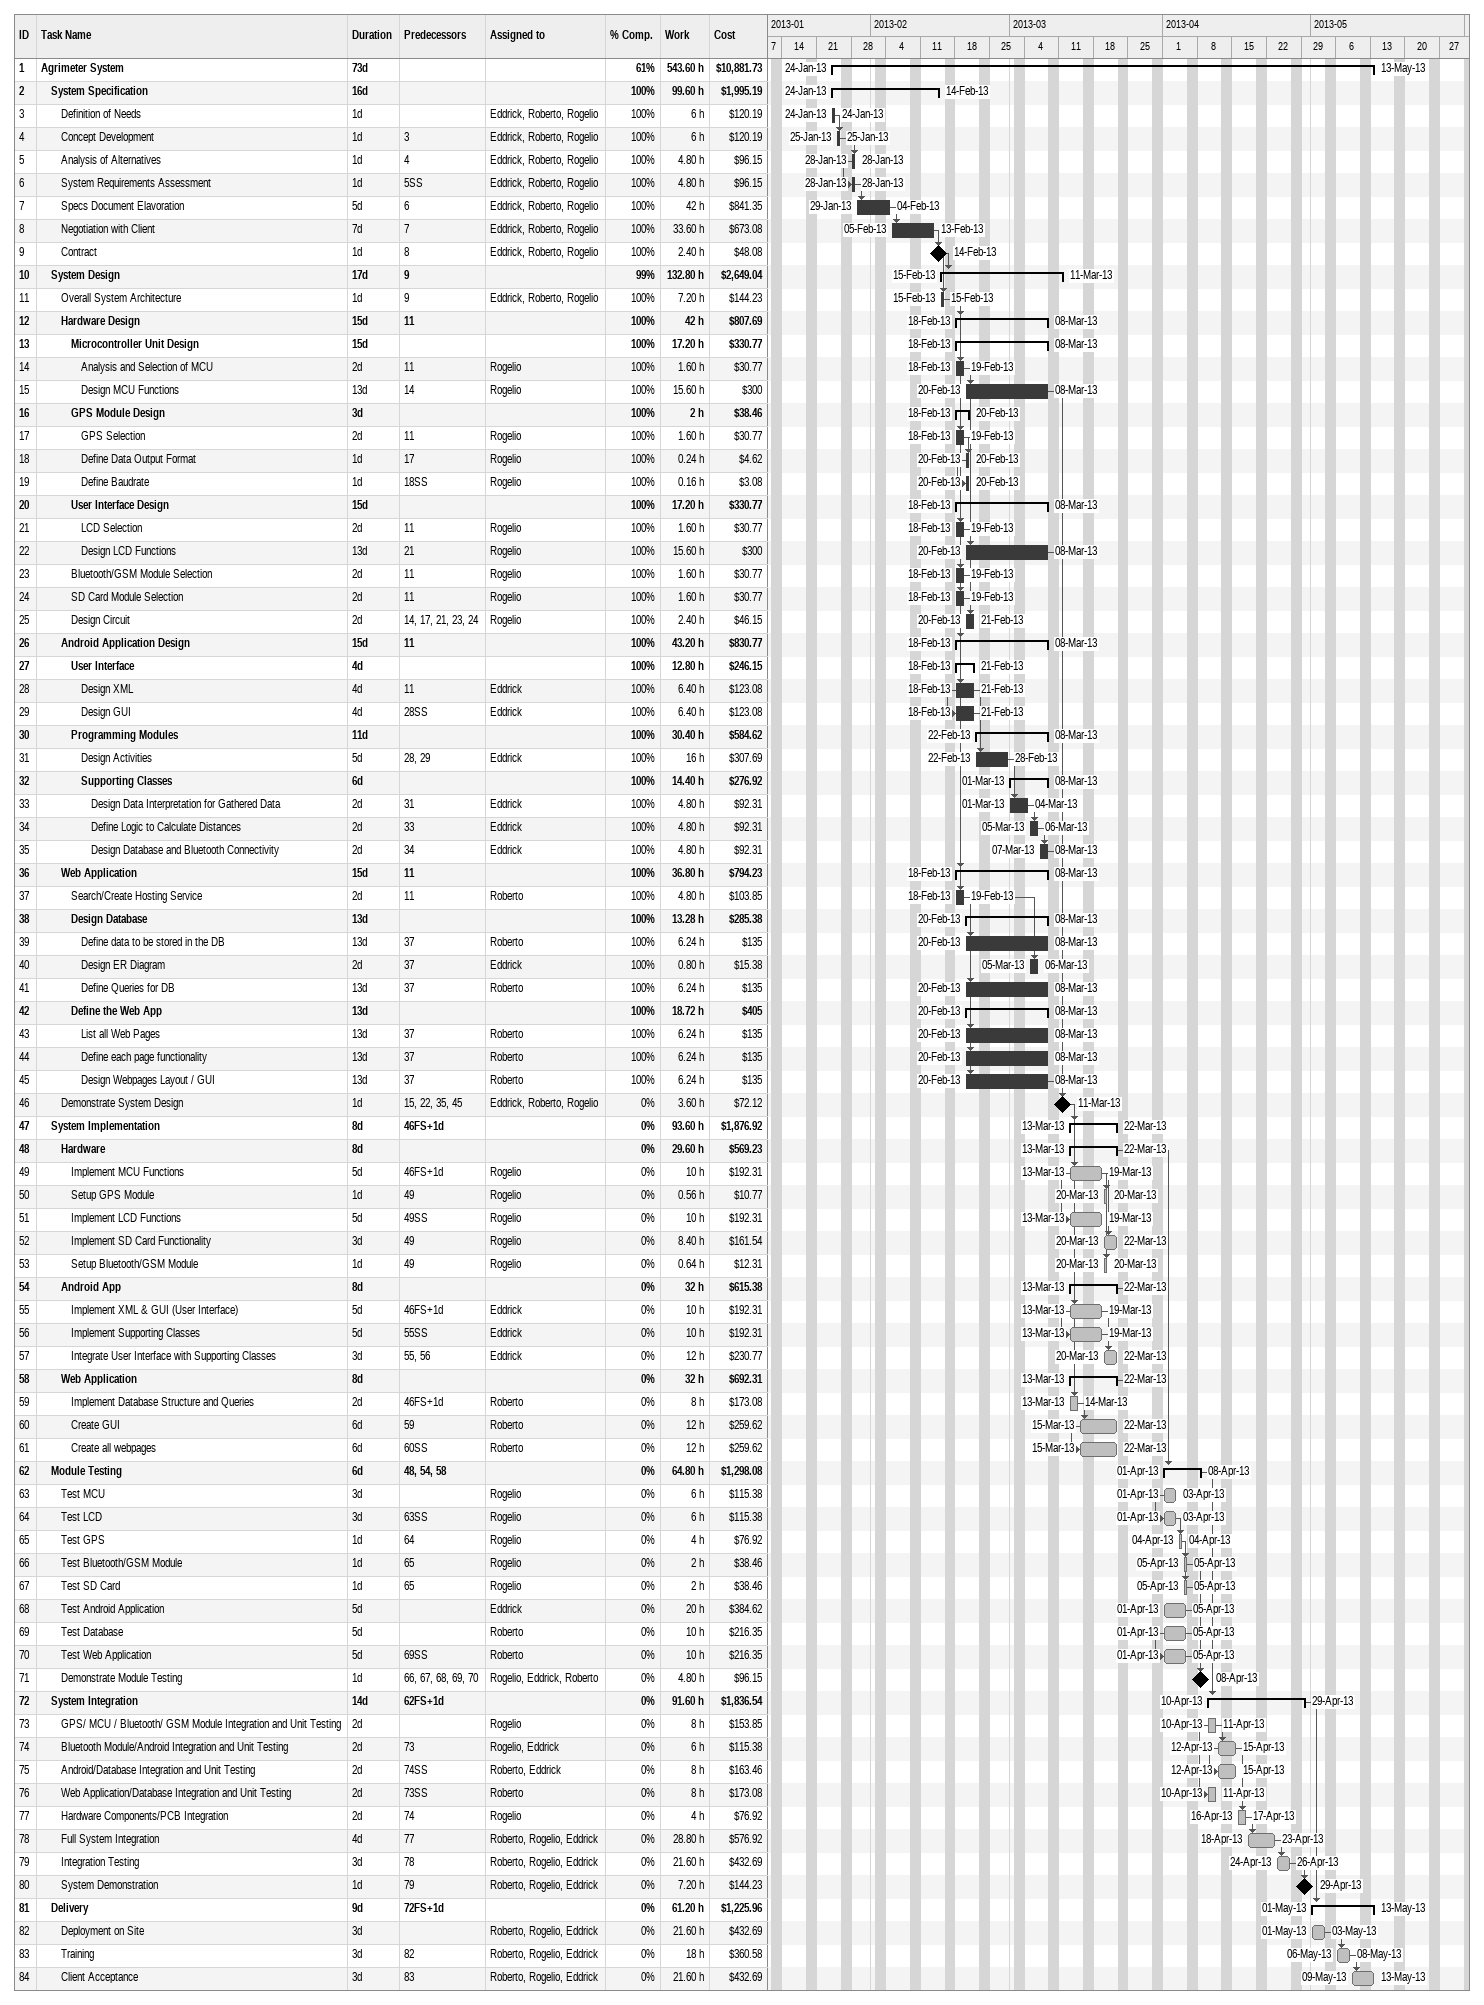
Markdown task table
| ID | Level | Task | Duration | Start | Finish | Predecessors | Resources | % complete | Work (h) | Cost ($) |
|---|---|---|---|---|---|---|---|---|---|---|
| 1 | 1 | **Agrimeter System** | 73d | 2013-01-24 | 2013-05-13 |  |  | 61 | 543.60 | 10881.73 |
| 2 | 2 | **System Specification** | 16d | 2013-01-24 | 2013-02-14 |  |  | 100 | 99.60 | 1995.19 |
| 3 | 3 | Definition of Needs | 1d | 2013-01-24 | 2013-01-24 |  | Eddrick, Roberto, Rogelio | 100 | 6 | 120.19 |
| 4 | 3 | Concept Development | 1d | 2013-01-25 | 2013-01-25 | 3 | Eddrick, Roberto, Rogelio | 100 | 6 | 120.19 |
| 5 | 3 | Analysis of Alternatives | 1d | 2013-01-28 | 2013-01-28 | 4 | Eddrick, Roberto, Rogelio | 100 | 4.80 | 96.15 |
| 6 | 3 | System Requirements Assessment | 1d | 2013-01-28 | 2013-01-28 | 5SS | Eddrick, Roberto, Rogelio | 100 | 4.80 | 96.15 |
| 7 | 3 | Specs Document Elavoration | 5d | 2013-01-29 | 2013-02-04 | 6 | Eddrick, Roberto, Rogelio | 100 | 42 | 841.35 |
| 8 | 3 | Negotiation with Client | 7d | 2013-02-05 | 2013-02-13 | 7 | Eddrick, Roberto, Rogelio | 100 | 33.60 | 673.08 |
| 9 | 3 | Contract | 1d | 2013-02-14 | 2013-02-14 | 8 | Eddrick, Roberto, Rogelio | 100 | 2.40 | 48.08 |
| 10 | 2 | **System Design** | 17d | 2013-02-15 | 2013-03-11 | 9 |  | 99 | 132.80 | 2649.04 |
| 11 | 3 | Overall System Architecture | 1d | 2013-02-15 | 2013-02-15 | 9 | Eddrick, Roberto, Rogelio | 100 | 7.20 | 144.23 |
| 12 | 3 | **Hardware Design** | 15d | 2013-02-18 | 2013-03-08 | 11 |  | 100 | 42 | 807.69 |
| 13 | 4 | **Microcontroller Unit Design** | 15d | 2013-02-18 | 2013-03-08 |  |  | 100 | 17.20 | 330.77 |
| 14 | 5 | Analysis and Selection of MCU | 2d | 2013-02-18 | 2013-02-19 | 11 | Rogelio | 100 | 1.60 | 30.77 |
| 15 | 5 | Design MCU Functions | 13d | 2013-02-20 | 2013-03-08 | 14 | Rogelio | 100 | 15.60 | 300 |
| 16 | 4 | **GPS Module Design** | 3d | 2013-02-18 | 2013-02-20 |  |  | 100 | 2 | 38.46 |
| 17 | 5 | GPS Selection | 2d | 2013-02-18 | 2013-02-19 | 11 | Rogelio | 100 | 1.60 | 30.77 |
| 18 | 5 | Define Data Output Format | 1d | 2013-02-20 | 2013-02-20 | 17 | Rogelio | 100 | 0.24 | 4.62 |
| 19 | 5 | Define Baudrate | 1d | 2013-02-20 | 2013-02-20 | 18SS | Rogelio | 100 | 0.16 | 3.08 |
| 20 | 4 | **User Interface Design** | 15d | 2013-02-18 | 2013-03-08 |  |  | 100 | 17.20 | 330.77 |
| 21 | 5 | LCD Selection | 2d | 2013-02-18 | 2013-02-19 | 11 | Rogelio | 100 | 1.60 | 30.77 |
| 22 | 5 | Design LCD Functions | 13d | 2013-02-20 | 2013-03-08 | 21 | Rogelio | 100 | 15.60 | 300 |
| 23 | 4 | Bluetooth/GSM Module Selection | 2d | 2013-02-18 | 2013-02-19 | 11 | Rogelio | 100 | 1.60 | 30.77 |
| 24 | 4 | SD Card Module Selection | 2d | 2013-02-18 | 2013-02-19 | 11 | Rogelio | 100 | 1.60 | 30.77 |
| 25 | 4 | Design Circuit | 2d | 2013-02-20 | 2013-02-21 | 14, 17, 21, 23, 24 | Rogelio | 100 | 2.40 | 46.15 |
| 26 | 3 | **Android Application Design** | 15d | 2013-02-18 | 2013-03-08 | 11 |  | 100 | 43.20 | 830.77 |
| 27 | 4 | **User Interface** | 4d | 2013-02-18 | 2013-02-21 |  |  | 100 | 12.80 | 246.15 |
| 28 | 5 | Design XML | 4d | 2013-02-18 | 2013-02-21 | 11 | Eddrick | 100 | 6.40 | 123.08 |
| 29 | 5 | Design GUI | 4d | 2013-02-18 | 2013-02-21 | 28SS | Eddrick | 100 | 6.40 | 123.08 |
| 30 | 4 | **Programming Modules** | 11d | 2013-02-22 | 2013-03-08 |  |  | 100 | 30.40 | 584.62 |
| 31 | 5 | Design Activities | 5d | 2013-02-22 | 2013-02-28 | 28, 29 | Eddrick | 100 | 16 | 307.69 |
| 32 | 5 | **Supporting Classes** | 6d | 2013-03-01 | 2013-03-08 |  |  | 100 | 14.40 | 276.92 |
| 33 | 6 | Design Data Interpretation for Gathered Data | 2d | 2013-03-01 | 2013-03-04 | 31 | Eddrick | 100 | 4.80 | 92.31 |
| 34 | 6 | Define Logic to Calculate Distances | 2d | 2013-03-05 | 2013-03-06 | 33 | Eddrick | 100 | 4.80 | 92.31 |
| 35 | 6 | Design Database and Bluetooth Connectivity | 2d | 2013-03-07 | 2013-03-08 | 34 | Eddrick | 100 | 4.80 | 92.31 |
| 36 | 3 | **Web Application** | 15d | 2013-02-18 | 2013-03-08 | 11 |  | 100 | 36.80 | 794.23 |
| 37 | 4 | Search/Create Hosting Service | 2d | 2013-02-18 | 2013-02-19 | 11 | Roberto | 100 | 4.80 | 103.85 |
| 38 | 4 | **Design Database** | 13d | 2013-02-20 | 2013-03-08 |  |  | 100 | 13.28 | 285.38 |
| 39 | 5 | Define data to be stored in the DB | 13d | 2013-02-20 | 2013-03-08 | 37 | Roberto | 100 | 6.24 | 135 |
| 40 | 5 | Design ER Diagram | 2d | 2013-03-05 | 2013-03-06 | 37 | Eddrick | 100 | 0.80 | 15.38 |
| 41 | 5 | Define Queries for DB | 13d | 2013-02-20 | 2013-03-08 | 37 | Roberto | 100 | 6.24 | 135 |
| 42 | 4 | **Define the Web App** | 13d | 2013-02-20 | 2013-03-08 |  |  | 100 | 18.72 | 405 |
| 43 | 5 | List all Web Pages | 13d | 2013-02-20 | 2013-03-08 | 37 | Roberto | 100 | 6.24 | 135 |
| 44 | 5 | Define each page functionality | 13d | 2013-02-20 | 2013-03-08 | 37 | Roberto | 100 | 6.24 | 135 |
| 45 | 5 | Design Webpages Layout / GUI | 13d | 2013-02-20 | 2013-03-08 | 37 | Roberto | 100 | 6.24 | 135 |
| 46 | 3 | Demonstrate System Design | 1d | 2013-03-11 | 2013-03-11 | 15, 22, 35, 45 | Eddrick, Roberto, Rogelio | 0 | 3.60 | 72.12 |
| 47 | 2 | **System Implementation** | 8d | 2013-03-13 | 2013-03-22 | 46FS+1d |  | 0 | 93.60 | 1876.92 |
| 48 | 3 | **Hardware** | 8d | 2013-03-13 | 2013-03-22 |  |  | 0 | 29.60 | 569.23 |
| 49 | 4 | Implement MCU Functions | 5d | 2013-03-13 | 2013-03-19 | 46FS+1d | Rogelio | 0 | 10 | 192.31 |
| 50 | 4 | Setup GPS Module | 1d | 2013-03-20 | 2013-03-20 | 49 | Rogelio | 0 | 0.56 | 10.77 |
| 51 | 4 | Implement LCD Functions | 5d | 2013-03-13 | 2013-03-19 | 49SS | Rogelio | 0 | 10 | 192.31 |
| 52 | 4 | Implement SD Card Functionality | 3d | 2013-03-20 | 2013-03-22 | 49 | Rogelio | 0 | 8.40 | 161.54 |
| 53 | 4 | Setup Bluetooth/GSM Module | 1d | 2013-03-20 | 2013-03-20 | 49 | Rogelio | 0 | 0.64 | 12.31 |
| 54 | 3 | **Android App** | 8d | 2013-03-13 | 2013-03-22 |  |  | 0 | 32 | 615.38 |
| 55 | 4 | Implement XML & GUI (User Interface) | 5d | 2013-03-13 | 2013-03-19 | 46FS+1d | Eddrick | 0 | 10 | 192.31 |
| 56 | 4 | Implement Supporting Classes | 5d | 2013-03-13 | 2013-03-19 | 55SS | Eddrick | 0 | 10 | 192.31 |
| 57 | 4 | Integrate User Interface with Supporting Classes | 3d | 2013-03-20 | 2013-03-22 | 55, 56 | Eddrick | 0 | 12 | 230.77 |
| 58 | 3 | **Web Application** | 8d | 2013-03-13 | 2013-03-22 |  |  | 0 | 32 | 692.31 |
| 59 | 4 | Implement Database Structure and Queries | 2d | 2013-03-13 | 2013-03-14 | 46FS+1d | Roberto | 0 | 8 | 173.08 |
| 60 | 4 | Create GUI | 6d | 2013-03-15 | 2013-03-22 | 59 | Roberto | 0 | 12 | 259.62 |
| 61 | 4 | Create all webpages | 6d | 2013-03-15 | 2013-03-22 | 60SS | Roberto | 0 | 12 | 259.62 |
| 62 | 2 | **Module Testing** | 6d | 2013-04-01 | 2013-04-08 | 48, 54, 58 |  | 0 | 64.80 | 1298.08 |
| 63 | 3 | Test MCU | 3d | 2013-04-01 | 2013-04-03 |  | Rogelio | 0 | 6 | 115.38 |
| 64 | 3 | Test LCD | 3d | 2013-04-01 | 2013-04-03 | 63SS | Rogelio | 0 | 6 | 115.38 |
| 65 | 3 | Test GPS | 1d | 2013-04-04 | 2013-04-04 | 64 | Rogelio | 0 | 4 | 76.92 |
| 66 | 3 | Test Bluetooth/GSM Module | 1d | 2013-04-05 | 2013-04-05 | 65 | Rogelio | 0 | 2 | 38.46 |
| 67 | 3 | Test SD Card | 1d | 2013-04-05 | 2013-04-05 | 65 | Rogelio | 0 | 2 | 38.46 |
| 68 | 3 | Test Android Application | 5d | 2013-04-01 | 2013-04-05 |  | Eddrick | 0 | 20 | 384.62 |
| 69 | 3 | Test Database | 5d | 2013-04-01 | 2013-04-05 |  | Roberto | 0 | 10 | 216.35 |
| 70 | 3 | Test Web Application | 5d | 2013-04-01 | 2013-04-05 | 69SS | Roberto | 0 | 10 | 216.35 |
| 71 | 3 | Demonstrate Module Testing | 1d | 2013-04-08 | 2013-04-08 | 66, 67, 68, 69, 70 | Rogelio, Eddrick, Roberto | 0 | 4.80 | 96.15 |
| 72 | 2 | **System Integration** | 14d | 2013-04-10 | 2013-04-29 | 62FS+1d |  | 0 | 91.60 | 1836.54 |
| 73 | 3 | GPS/ MCU / Bluetooth/ GSM Module Integration and Unit Testing | 2d | 2013-04-10 | 2013-04-11 |  | Rogelio | 0 | 8 | 153.85 |
| 74 | 3 | Bluetooth Module/Android Integration and Unit Testing | 2d | 2013-04-12 | 2013-04-15 | 73 | Rogelio, Eddrick | 0 | 6 | 115.38 |
| 75 | 3 | Android/Database Integration and Unit Testing | 2d | 2013-04-12 | 2013-04-15 | 74SS | Roberto, Eddrick | 0 | 8 | 163.46 |
| 76 | 3 | Web Application/Database Integration and Unit Testing | 2d | 2013-04-10 | 2013-04-11 | 73SS | Roberto | 0 | 8 | 173.08 |
| 77 | 3 | Hardware Components/PCB Integration | 2d | 2013-04-16 | 2013-04-17 | 74 | Rogelio | 0 | 4 | 76.92 |
| 78 | 3 | Full System Integration | 4d | 2013-04-18 | 2013-04-23 | 77 | Roberto, Rogelio, Eddrick | 0 | 28.80 | 576.92 |
| 79 | 3 | Integration Testing | 3d | 2013-04-24 | 2013-04-26 | 78 | Roberto, Rogelio, Eddrick | 0 | 21.60 | 432.69 |
| 80 | 3 | System Demonstration | 1d | 2013-04-29 | 2013-04-29 | 79 | Roberto, Rogelio, Eddrick | 0 | 7.20 | 144.23 |
| 81 | 2 | **Delivery** | 9d | 2013-05-01 | 2013-05-13 | 72FS+1d |  | 0 | 61.20 | 1225.96 |
| 82 | 3 | Deployment on Site | 3d | 2013-05-01 | 2013-05-03 |  | Roberto, Rogelio, Eddrick | 0 | 21.60 | 432.69 |
| 83 | 3 | Training | 3d | 2013-05-06 | 2013-05-08 | 82 | Roberto, Rogelio, Eddrick | 0 | 18 | 360.58 |
| 84 | 3 | Client Acceptance | 3d | 2013-05-09 | 2013-05-13 | 83 | Roberto, Rogelio, Eddrick | 0 | 21.60 | 432.69 |
